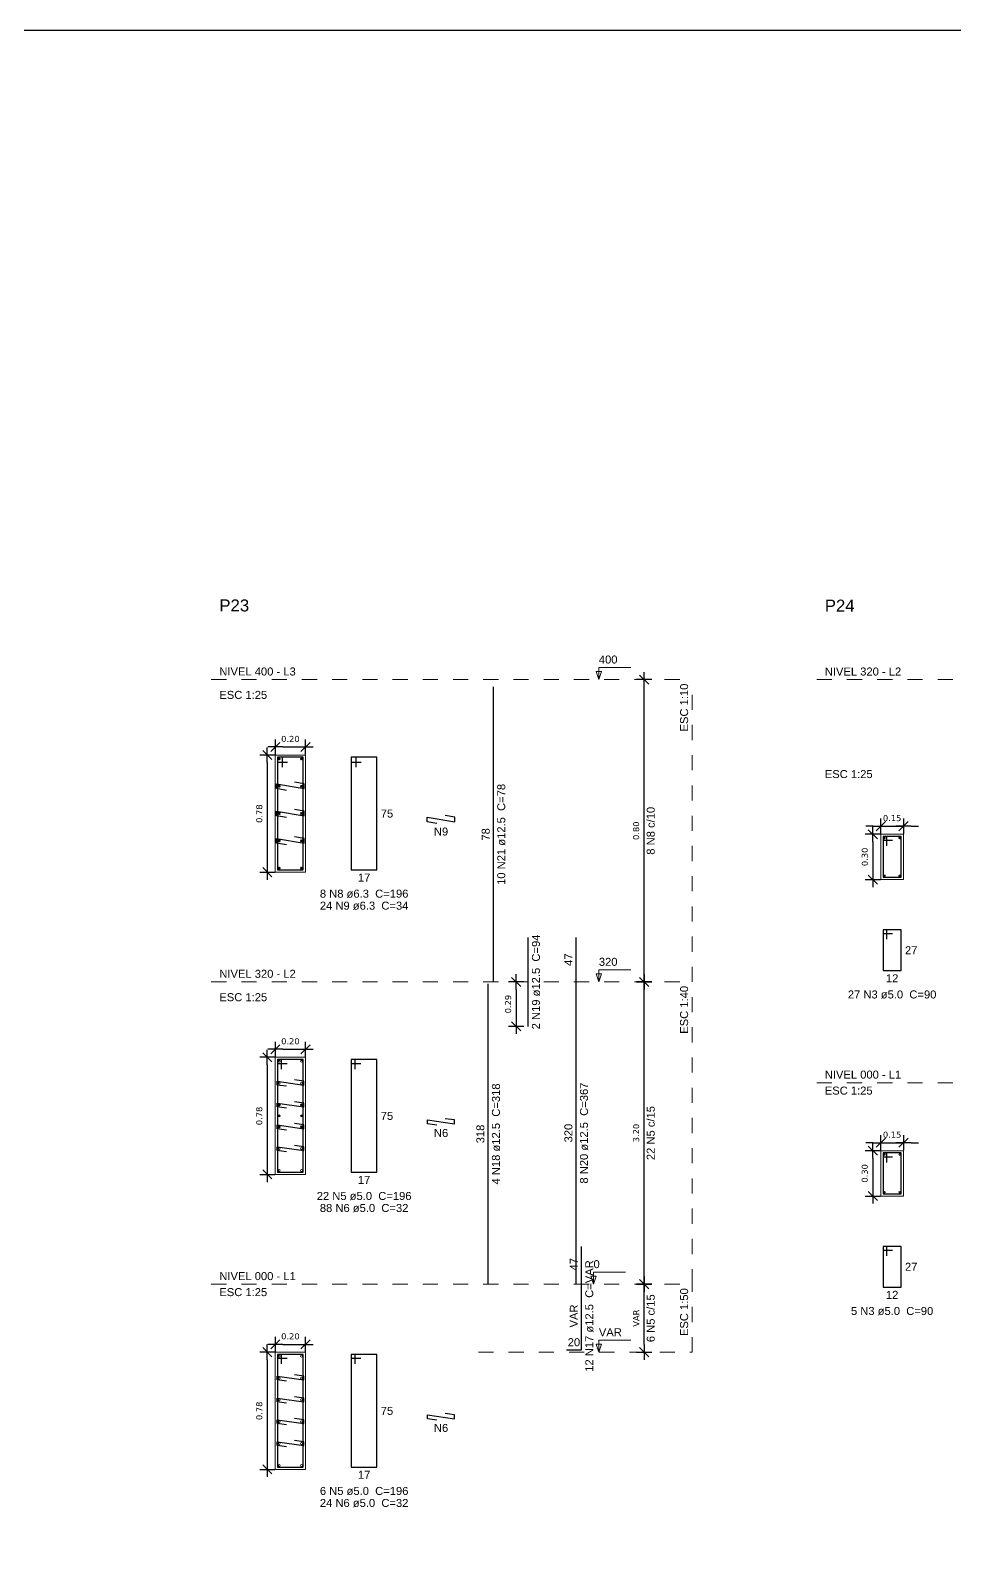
# Model space of a CAD drawing. Extents: x 25 to 1028, y -81 to 176.
# Drawn here: x 792.56 to 798.68, y 109.45 to 119.46 of the extents above; entities that cross this region are included whole.
import ezdxf

# ---------------------------------------------------------------- set-up
doc = ezdxf.new("R2010")
doc.units = 0
doc.header["$LTSCALE"] = 0.3
doc.header["$PDSIZE"] = 0.1
doc.linetypes.add('DOT2', pattern=[3.175, 0, -3.175])
doc.layers.get('0').update_dxf_attribs({"linetype": 'CONTINUOUS'})
doc.layers.get('Defpoints').update_dxf_attribs({"linetype": 'CONTINUOUS'})
doc.layers.add('ARQ-CTA-1_025', color=1, linetype='CONTINUOUS')
for name, color, linetype, lineweight in [('DT-Barras na forma', 2, 'CONTINUOUS', 30), ('DT-Barras no corte', 5, 'CONTINUOUS', 5), ('DT-Barras rebatidas', 2, 'CONTINUOUS', 30), ('DT-Forma', 5, 'CONTINUOUS', 5), ('DT-Pontilhado', 9, 'DOT2', 5), ('DT-Textos', 7, 'CONTINUOUS', 5), ('DT-Título', 3, 'CONTINUOUS', 20)]:
    doc.layers.add(name, color=color, linetype=linetype, lineweight=lineweight)
doc.layers.add('VPort', color=45, linetype='CONTINUOUS', plot=False)
doc.styles.add('Arial', font='arial.ttf')
doc.styles.add('FNDE Texto Cota 0025', font='verdana.ttf', dxfattribs={"height": 0.04})
doc.dimstyles.new('FNDE 1-0025', dxfattribs={"dimscale": 5, "dimtxt": 0.04, "dimasz": 0.01, "dimexe": 0.15, "dimexo": 0.15, "dimgap": 0.005, "dimtad": 1, "dimzin": 1, "dimdsep": 46, "dimtxsty": 'FNDE Texto Cota 0025', "dimblk": 'tic', "dimcen": 0.015, "dimdle": 0.15, "dimse1": 1, "dimse2": 1, "dimclrd": 251, "dimclre": 251, "dimclrt": 256, "dimaunit": 1, "dimadec": 3, "dimazin": 0, "dimtfac": 1, "dimtix": 1, "dimtmove": 2, "dimatfit": 3, "dimfxl": 0.15, "dimtvp": 1, "dimtolj": 1, "dimtzin": 0, "dimarcsym": 0})

# ---------------------------------------------------------------- blocks, each defined once
blk = doc.blocks.new('tic')
at = {"color": 251}
for p, q in [((-1, 0), (1, 0)), ((0, -1), (0, 1))]:
    blk.add_line(p, q, dxfattribs=at)
blk.add_line((-0.6, -0.6), (0.6, 0.6))
blk = doc.blocks.new('*D783')
at = {"layer": 'ARQ-CTA-1_025', "color": 251, "lineweight": -2}
blk.add_line((794.129, 110.66), (794.129, 109.985), dxfattribs=at)
at = {"layer": 'Defpoints', "color": 0}
for p in [(794.182, 110.71), (794.129, 109.935), (794.182, 109.935)]:
    blk.add_point(p, dxfattribs=at)
at = {"layer": 'ARQ-CTA-1_025', "color": 251, "lineweight": -2, "xscale": 0.05, "yscale": 0.05, "zscale": 0.05}
for p, rotation in [((794.129, 110.71), 90), ((794.129, 109.935), 270)]:
    blk.add_blockref('tic', p, dxfattribs=dict(at, rotation=rotation))
at = {"layer": 'ARQ-CTA-1_025', "insert": (794.076, 110.322), "char_height": 0.04, "attachment_point": 5, "rotation": 90, "style": 'FNDE Texto Cota 0025'}
blk.add_mtext('\\A1;0.78', dxfattribs=at)
blk = doc.blocks.new('*D784')
at = {"layer": 'ARQ-CTA-1_025', "color": 251, "lineweight": -2}
blk.add_line((794.232, 110.762), (794.332, 110.762), dxfattribs=at)
at = {"layer": 'Defpoints', "color": 0}
for p in [(794.182, 110.71), (794.382, 110.762), (794.382, 110.71)]:
    blk.add_point(p, dxfattribs=at)
at = {"layer": 'ARQ-CTA-1_025', "color": 251, "lineweight": -2, "xscale": 0.05, "yscale": 0.05, "zscale": 0.05, "rotation": 180}
blk.add_blockref('tic', (794.182, 110.762), dxfattribs=at)
at = {"layer": 'ARQ-CTA-1_025', "color": 251, "lineweight": -2, "xscale": 0.05, "yscale": 0.05, "zscale": 0.05}
blk.add_blockref('tic', (794.382, 110.762), dxfattribs=at)
at = {"layer": 'ARQ-CTA-1_025', "insert": (794.282, 110.815), "char_height": 0.04, "attachment_point": 5, "style": 'FNDE Texto Cota 0025'}
blk.add_mtext('\\A1;0.20', dxfattribs=at)
blk = doc.blocks.new('*D785')
at = {"layer": 'ARQ-CTA-1_025', "color": 251, "lineweight": -2}
blk.add_line((796.623, 110.76), (796.623, 111.11), dxfattribs=at)
at = {"layer": 'Defpoints', "color": 0}
for p in [(796.623, 111.16), (796.676, 111.16), (796.676, 110.71)]:
    blk.add_point(p, dxfattribs=at)
at = {"layer": 'ARQ-CTA-1_025', "color": 251, "lineweight": -2, "xscale": 0.05, "yscale": 0.05, "zscale": 0.05}
for p, rotation in [((796.623, 111.16), 90), ((796.623, 110.71), 270)]:
    blk.add_blockref('tic', p, dxfattribs=dict(at, rotation=rotation))
at = {"layer": 'ARQ-CTA-1_025', "insert": (796.57, 110.935), "char_height": 0.04, "attachment_point": 5, "rotation": 90, "style": 'FNDE Texto Cota 0025'}
blk.add_mtext('\\A1;VAR', dxfattribs=at)
blk = doc.blocks.new('*D786')
at = {"layer": 'ARQ-CTA-1_025', "color": 251, "lineweight": -2}
blk.add_line((794.129, 112.611), (794.129, 111.936), dxfattribs=at)
at = {"layer": 'Defpoints', "color": 0}
for p in [(794.182, 112.661), (794.129, 111.886), (794.182, 111.886)]:
    blk.add_point(p, dxfattribs=at)
at = {"layer": 'ARQ-CTA-1_025', "color": 251, "lineweight": -2, "xscale": 0.05, "yscale": 0.05, "zscale": 0.05}
for p, rotation in [((794.129, 112.661), 90), ((794.129, 111.886), 270)]:
    blk.add_blockref('tic', p, dxfattribs=dict(at, rotation=rotation))
at = {"layer": 'ARQ-CTA-1_025', "insert": (794.076, 112.273), "char_height": 0.04, "attachment_point": 5, "rotation": 90, "style": 'FNDE Texto Cota 0025'}
blk.add_mtext('\\A1;0.78', dxfattribs=at)
blk = doc.blocks.new('*D787')
at = {"layer": 'ARQ-CTA-1_025', "color": 251, "lineweight": -2}
blk.add_line((794.232, 112.714), (794.332, 112.714), dxfattribs=at)
at = {"layer": 'Defpoints', "color": 0}
for p in [(794.382, 112.714), (794.182, 112.661), (794.382, 112.661)]:
    blk.add_point(p, dxfattribs=at)
at = {"layer": 'ARQ-CTA-1_025', "color": 251, "lineweight": -2, "xscale": 0.05, "yscale": 0.05, "zscale": 0.05, "rotation": 180}
blk.add_blockref('tic', (794.182, 112.714), dxfattribs=at)
at = {"layer": 'ARQ-CTA-1_025', "color": 251, "lineweight": -2, "xscale": 0.05, "yscale": 0.05, "zscale": 0.05}
blk.add_blockref('tic', (794.382, 112.714), dxfattribs=at)
at = {"layer": 'ARQ-CTA-1_025', "insert": (794.282, 112.767), "char_height": 0.04, "attachment_point": 5, "style": 'FNDE Texto Cota 0025'}
blk.add_mtext('\\A1;0.20', dxfattribs=at)
blk = doc.blocks.new('*D788')
at = {"layer": 'ARQ-CTA-1_025', "color": 251, "lineweight": -2}
blk.add_line((795.776, 113.11), (795.776, 112.916), dxfattribs=at)
at = {"layer": 'Defpoints', "color": 0}
for p in [(795.855, 113.16), (795.776, 112.866), (795.855, 112.866)]:
    blk.add_point(p, dxfattribs=at)
at = {"layer": 'ARQ-CTA-1_025', "color": 251, "lineweight": -2, "xscale": 0.05, "yscale": 0.05, "zscale": 0.05}
for p, rotation in [((795.776, 113.16), 90), ((795.776, 112.866), 270)]:
    blk.add_blockref('tic', p, dxfattribs=dict(at, rotation=rotation))
at = {"layer": 'ARQ-CTA-1_025', "insert": (795.723, 113.013), "char_height": 0.04, "attachment_point": 5, "rotation": 90, "style": 'FNDE Texto Cota 0025'}
blk.add_mtext('\\A1;0.29', dxfattribs=at)
blk = doc.blocks.new('*D789')
at = {"layer": 'ARQ-CTA-1_025', "color": 251, "lineweight": -2}
blk.add_line((796.623, 111.21), (796.623, 113.11), dxfattribs=at)
at = {"layer": 'Defpoints', "color": 0}
for p in [(796.623, 113.16), (796.676, 113.16), (796.676, 111.16)]:
    blk.add_point(p, dxfattribs=at)
at = {"layer": 'ARQ-CTA-1_025', "color": 251, "lineweight": -2, "xscale": 0.05, "yscale": 0.05, "zscale": 0.05}
for p, rotation in [((796.623, 113.16), 90), ((796.623, 111.16), 270)]:
    blk.add_blockref('tic', p, dxfattribs=dict(at, rotation=rotation))
at = {"layer": 'ARQ-CTA-1_025', "insert": (796.57, 112.16), "char_height": 0.04, "attachment_point": 5, "rotation": 90, "style": 'FNDE Texto Cota 0025'}
blk.add_mtext('\\A1;3.20', dxfattribs=at)
blk = doc.blocks.new('*D790')
at = {"layer": 'ARQ-CTA-1_025', "color": 251, "lineweight": -2}
blk.add_line((794.129, 114.611), (794.129, 113.936), dxfattribs=at)
at = {"layer": 'Defpoints', "color": 0}
for p in [(794.182, 114.661), (794.129, 113.886), (794.182, 113.886)]:
    blk.add_point(p, dxfattribs=at)
at = {"layer": 'ARQ-CTA-1_025', "color": 251, "lineweight": -2, "xscale": 0.05, "yscale": 0.05, "zscale": 0.05}
for p, rotation in [((794.129, 114.661), 90), ((794.129, 113.886), 270)]:
    blk.add_blockref('tic', p, dxfattribs=dict(at, rotation=rotation))
at = {"layer": 'ARQ-CTA-1_025', "insert": (794.076, 114.273), "char_height": 0.04, "attachment_point": 5, "rotation": 90, "style": 'FNDE Texto Cota 0025'}
blk.add_mtext('\\A1;0.78', dxfattribs=at)
blk = doc.blocks.new('*D791')
at = {"layer": 'ARQ-CTA-1_025', "color": 251, "lineweight": -2}
blk.add_line((794.232, 114.714), (794.332, 114.714), dxfattribs=at)
at = {"layer": 'Defpoints', "color": 0}
for p in [(794.382, 114.714), (794.182, 114.661), (794.382, 114.661)]:
    blk.add_point(p, dxfattribs=at)
at = {"layer": 'ARQ-CTA-1_025', "color": 251, "lineweight": -2, "xscale": 0.05, "yscale": 0.05, "zscale": 0.05, "rotation": 180}
blk.add_blockref('tic', (794.182, 114.714), dxfattribs=at)
at = {"layer": 'ARQ-CTA-1_025', "color": 251, "lineweight": -2, "xscale": 0.05, "yscale": 0.05, "zscale": 0.05}
blk.add_blockref('tic', (794.382, 114.714), dxfattribs=at)
at = {"layer": 'ARQ-CTA-1_025', "insert": (794.282, 114.767), "char_height": 0.04, "attachment_point": 5, "style": 'FNDE Texto Cota 0025'}
blk.add_mtext('\\A1;0.20', dxfattribs=at)
blk = doc.blocks.new('*D792')
at = {"layer": 'ARQ-CTA-1_025', "color": 251, "lineweight": -2}
blk.add_line((796.623, 113.21), (796.623, 115.11), dxfattribs=at)
at = {"layer": 'Defpoints', "color": 0}
for p in [(796.623, 115.16), (796.676, 115.16), (796.676, 113.16)]:
    blk.add_point(p, dxfattribs=at)
at = {"layer": 'ARQ-CTA-1_025', "color": 251, "lineweight": -2, "xscale": 0.05, "yscale": 0.05, "zscale": 0.05}
for p, rotation in [((796.623, 115.16), 90), ((796.623, 113.16), 270)]:
    blk.add_blockref('tic', p, dxfattribs=dict(at, rotation=rotation))
at = {"layer": 'ARQ-CTA-1_025', "insert": (796.57, 114.16), "char_height": 0.04, "attachment_point": 5, "rotation": 90, "style": 'FNDE Texto Cota 0025'}
blk.add_mtext('\\A1;0.80', dxfattribs=at)
blk = doc.blocks.new('*D793')
at = {"layer": 'ARQ-CTA-1_025', "color": 251, "lineweight": -2}
blk.add_line((798.136, 111.993), (798.136, 111.793), dxfattribs=at)
at = {"layer": 'Defpoints', "color": 0}
for p in [(798.189, 112.043), (798.136, 111.743), (798.189, 111.743)]:
    blk.add_point(p, dxfattribs=at)
at = {"layer": 'ARQ-CTA-1_025', "color": 251, "lineweight": -2, "xscale": 0.05, "yscale": 0.05, "zscale": 0.05}
for p, rotation in [((798.136, 112.043), 90), ((798.136, 111.743), 270)]:
    blk.add_blockref('tic', p, dxfattribs=dict(at, rotation=rotation))
at = {"layer": 'ARQ-CTA-1_025', "insert": (798.083, 111.893), "char_height": 0.04, "attachment_point": 5, "rotation": 90, "style": 'FNDE Texto Cota 0025'}
blk.add_mtext('\\A1;0.30', dxfattribs=at)
blk = doc.blocks.new('*D794')
at = {"layer": 'ARQ-CTA-1_025', "color": 251, "lineweight": -2}
for p, q in [((798.139, 112.096), (798.089, 112.096)), ((798.189, 112.096), (798.339, 112.096)), ((798.389, 112.096), (798.439, 112.096))]:
    blk.add_line(p, q, dxfattribs=at)
at = {"layer": 'Defpoints', "color": 0}
for p in [(798.339, 112.096), (798.189, 112.043), (798.339, 112.043)]:
    blk.add_point(p, dxfattribs=at)
at = {"layer": 'ARQ-CTA-1_025', "color": 251, "lineweight": -2, "xscale": 0.05, "yscale": 0.05, "zscale": 0.05}
blk.add_blockref('tic', (798.189, 112.096), dxfattribs=at)
at = {"layer": 'ARQ-CTA-1_025', "color": 251, "lineweight": -2, "xscale": 0.05, "yscale": 0.05, "zscale": 0.05, "rotation": 180}
blk.add_blockref('tic', (798.339, 112.096), dxfattribs=at)
at = {"layer": 'ARQ-CTA-1_025', "insert": (798.264, 112.149), "char_height": 0.04, "attachment_point": 5, "style": 'FNDE Texto Cota 0025'}
blk.add_mtext('\\A1;0.15', dxfattribs=at)
blk = doc.blocks.new('*D796')
at = {"layer": 'ARQ-CTA-1_025', "color": 251, "lineweight": -2}
blk.add_line((798.136, 114.087), (798.136, 113.887), dxfattribs=at)
at = {"layer": 'Defpoints', "color": 0}
for p in [(798.189, 114.137), (798.136, 113.837), (798.189, 113.837)]:
    blk.add_point(p, dxfattribs=at)
at = {"layer": 'ARQ-CTA-1_025', "color": 251, "lineweight": -2, "xscale": 0.05, "yscale": 0.05, "zscale": 0.05}
for p, rotation in [((798.136, 114.137), 90), ((798.136, 113.837), 270)]:
    blk.add_blockref('tic', p, dxfattribs=dict(at, rotation=rotation))
at = {"layer": 'ARQ-CTA-1_025', "insert": (798.083, 113.987), "char_height": 0.04, "attachment_point": 5, "rotation": 90, "style": 'FNDE Texto Cota 0025'}
blk.add_mtext('\\A1;0.30', dxfattribs=at)
blk = doc.blocks.new('*D797')
at = {"layer": 'ARQ-CTA-1_025', "color": 251, "lineweight": -2}
for p, q in [((798.139, 114.19), (798.089, 114.19)), ((798.189, 114.19), (798.339, 114.19)), ((798.389, 114.19), (798.439, 114.19))]:
    blk.add_line(p, q, dxfattribs=at)
at = {"layer": 'Defpoints', "color": 0}
for p in [(798.339, 114.19), (798.189, 114.137), (798.339, 114.137)]:
    blk.add_point(p, dxfattribs=at)
at = {"layer": 'ARQ-CTA-1_025', "color": 251, "lineweight": -2, "xscale": 0.05, "yscale": 0.05, "zscale": 0.05}
blk.add_blockref('tic', (798.189, 114.19), dxfattribs=at)
at = {"layer": 'ARQ-CTA-1_025', "color": 251, "lineweight": -2, "xscale": 0.05, "yscale": 0.05, "zscale": 0.05, "rotation": 180}
blk.add_blockref('tic', (798.339, 114.19), dxfattribs=at)
at = {"layer": 'ARQ-CTA-1_025', "insert": (798.264, 114.243), "char_height": 0.04, "attachment_point": 5, "style": 'FNDE Texto Cota 0025'}
blk.add_mtext('\\A1;0.15', dxfattribs=at)

msp = doc.modelspace()

# ---------------------------------------------------------------- linework, layer by layer
at = {"layer": 'DT-Barras na forma'}
for p, q in [((794.2287882, 114.64592423), (794.1972882, 114.64592422)), ((794.1972882, 114.64592422), (794.19728821, 113.90092422)), ((794.36728846, 114.64592422), (794.19728846, 114.64592416)), ((794.19728846, 114.64592416), (794.19728846, 114.61442416)), ((794.19728846, 114.61442416), (794.26303846, 114.61442416)), ((794.22878818, 114.58017423), (794.2287882, 114.64592423)), ((794.36728821, 113.90092422), (794.36728846, 114.64592422)), ((794.37363819, 114.46979912), (794.3088442, 114.48097053)), ((794.19093818, 114.43829914), (794.19093819, 114.46979914)), ((794.25573218, 114.42712773), (794.19093818, 114.43829914)), ((794.19093819, 114.46979914), (794.37363818, 114.43829912)), ((794.37363818, 114.43829912), (794.37363819, 114.46979912)), ((794.19093818, 114.25767414), (794.19093819, 114.28917414)), ((794.19093819, 114.28917414), (794.37363818, 114.25767412)), ((794.37363819, 114.28917412), (794.3088442, 114.30034553)), ((794.37363818, 114.25767412), (794.37363819, 114.28917412)), ((794.25573218, 114.24650273), (794.19093818, 114.25767414)), ((794.19093818, 114.07704914), (794.19093819, 114.10854914)), ((794.25573218, 114.06587773), (794.19093818, 114.07704914)), ((794.19093819, 114.10854914), (794.37363818, 114.07704912)), ((794.37363819, 114.10854912), (794.3088442, 114.11972053)), ((794.37363818, 114.07704912), (794.37363819, 114.10854912)), ((798.22884228, 114.12195748), (798.20384228, 114.12195747)), ((798.20384228, 114.12195747), (798.20384228, 113.85195747)), ((798.32384237, 114.12195747), (798.20384237, 114.12195743)), ((798.20384237, 114.12195743), (798.20384237, 114.09695743)), ((798.20384237, 114.09695743), (798.26634237, 114.09695743)), ((798.22884226, 114.05945748), (798.22884228, 114.12195748)), ((798.32384228, 113.85195747), (798.32384237, 114.12195747)), ((794.19728821, 113.90092422), (794.36728821, 113.90092422)), ((798.20384228, 113.85195747), (798.32384228, 113.85195747)), ((794.2222882, 112.64592423), (794.1972882, 112.64592422)), ((794.1972882, 112.64592422), (794.19728821, 111.90092422)), ((794.36728845, 112.64592422), (794.19728845, 112.64592417)), ((794.19728845, 112.64592417), (794.19728846, 112.62092417)), ((794.19728846, 112.62092417), (794.25978846, 112.62092417)), ((794.22228818, 112.58342423), (794.2222882, 112.64592423)), ((794.36728821, 111.90092422), (794.36728845, 112.64592422)), ((794.19353827, 112.47767427), (794.19353828, 112.50267427)), ((794.25542743, 112.46895748), (794.19353827, 112.47767427)), ((794.19353828, 112.50267427), (794.37103829, 112.47767433)), ((794.3710383, 112.50267433), (794.30914914, 112.51139111)), ((794.37103829, 112.47767433), (794.3710383, 112.50267433)), ((794.19353827, 112.33317427), (794.19353828, 112.35817427)), ((794.25542743, 112.32445748), (794.19353827, 112.33317427)), ((794.19353828, 112.35817427), (794.37103829, 112.33317433)), ((794.3710383, 112.35817433), (794.30914914, 112.36689111)), ((794.37103829, 112.33317433), (794.3710383, 112.35817433)), ((794.19353827, 112.18867427), (794.19353828, 112.21367427)), ((794.25542743, 112.17995748), (794.19353827, 112.18867427)), ((794.19353828, 112.21367427), (794.37103829, 112.18867433)), ((794.3710383, 112.21367433), (794.30914914, 112.22239111)), ((794.37103829, 112.18867433), (794.3710383, 112.21367433)), ((794.3710383, 112.06917433), (794.30914914, 112.07789111)), ((794.19353827, 112.04417427), (794.19353828, 112.06917427)), ((794.25542743, 112.03545748), (794.19353827, 112.04417427)), ((794.19353828, 112.06917427), (794.37103829, 112.04417433)), ((794.37103829, 112.04417433), (794.3710383, 112.06917433)), ((798.22884228, 112.02788248), (798.20384228, 112.02788247)), ((798.20384228, 112.02788247), (798.20384228, 111.75788247)), ((798.32384237, 112.02788247), (798.20384237, 112.02788243)), ((798.20384237, 112.02788243), (798.20384237, 112.00288243)), ((798.20384237, 112.00288243), (798.26634237, 112.00288243)), ((798.22884226, 111.96538248), (798.22884228, 112.02788248)), ((798.32384228, 111.75788247), (798.32384237, 112.02788247)), ((794.19728821, 111.90092422), (794.36728821, 111.90092422)), ((798.20384228, 111.75788247), (798.32384228, 111.75788247)), ((794.2222882, 110.69454923), (794.1972882, 110.69454922)), ((794.1972882, 110.69454922), (794.19728821, 109.94954922)), ((794.36728845, 110.69454922), (794.19728845, 110.69454917)), ((794.19728845, 110.69454917), (794.19728846, 110.66954917)), ((794.22228818, 110.63204923), (794.2222882, 110.69454923)), ((794.36728821, 109.94954922), (794.36728845, 110.69454922)), ((794.19728846, 110.66954917), (794.25978846, 110.66954917)), ((794.19353827, 110.52629927), (794.19353828, 110.55129927)), ((794.25542743, 110.51758248), (794.19353827, 110.52629927)), ((794.19353828, 110.55129927), (794.37103829, 110.52629933)), ((794.3710383, 110.55129933), (794.30914914, 110.56001611)), ((794.37103829, 110.52629933), (794.3710383, 110.55129933)), ((794.19353827, 110.38179927), (794.19353828, 110.40679927)), ((794.25542743, 110.37308248), (794.19353827, 110.38179927)), ((794.19353828, 110.40679927), (794.37103829, 110.38179933)), ((794.3710383, 110.40679933), (794.30914914, 110.41551611)), ((794.37103829, 110.38179933), (794.3710383, 110.40679933)), ((794.19353827, 110.23729927), (794.19353828, 110.26229927)), ((794.25542743, 110.22858248), (794.19353827, 110.23729927)), ((794.19353828, 110.26229927), (794.37103829, 110.23729933)), ((794.3710383, 110.26229933), (794.30914914, 110.27101611)), ((794.37103829, 110.23729933), (794.3710383, 110.26229933)), ((794.19353827, 110.09279927), (794.19353828, 110.11779927)), ((794.25542743, 110.08408248), (794.19353827, 110.09279927)), ((794.19353828, 110.11779927), (794.37103829, 110.09279933)), ((794.3710383, 110.11779933), (794.30914914, 110.12651611)), ((794.37103829, 110.09279933), (794.3710383, 110.11779933)), ((794.19728821, 109.94954922), (794.36728821, 109.94954922))]:
    msp.add_line(p, q, dxfattribs=at)
at = {"layer": 'DT-Barras no corte'}
for p, q in [((794.20228818, 114.62842423), (794.21478818, 114.64092423)), ((794.20228818, 114.64092423), (794.21478818, 114.62842423)), ((794.34978818, 114.62842423), (794.36228818, 114.64092423)), ((794.34978818, 114.64092423), (794.36228818, 114.62842423)), ((794.20228818, 114.44779923), (794.21478818, 114.46029923)), ((794.20228818, 114.46029923), (794.21478818, 114.44779923)), ((794.34978818, 114.44779923), (794.36228818, 114.46029923)), ((794.34978818, 114.46029923), (794.36228818, 114.44779923)), ((794.20228818, 114.26717423), (794.21478818, 114.27967423)), ((794.20228818, 114.27967423), (794.21478818, 114.26717423)), ((794.34978818, 114.26717423), (794.36228818, 114.27967423)), ((794.34978818, 114.27967423), (794.36228818, 114.26717423)), ((794.20228818, 114.08654923), (794.21478818, 114.09904923)), ((794.20228818, 114.09904923), (794.21478818, 114.08654923)), ((794.34978818, 114.08654923), (794.36228818, 114.09904923)), ((794.34978818, 114.09904923), (794.36228818, 114.08654923)), ((798.20884226, 114.10695748), (798.21884226, 114.11695748)), ((798.20884226, 114.11695748), (798.21884226, 114.10695748)), ((798.30884226, 114.10695748), (798.31884226, 114.11695748)), ((798.30884226, 114.11695748), (798.31884226, 114.10695748)), ((794.20228818, 113.90592423), (794.21478818, 113.91842423)), ((794.20228818, 113.91842423), (794.21478818, 113.90592423)), ((794.34978818, 113.90592423), (794.36228818, 113.91842423)), ((794.34978818, 113.91842423), (794.36228818, 113.90592423)), ((798.20884226, 113.85695748), (798.21884226, 113.86695748)), ((798.20884226, 113.86695748), (798.21884226, 113.85695748)), ((798.30884226, 113.85695748), (798.31884226, 113.86695748)), ((798.30884226, 113.86695748), (798.31884226, 113.85695748)), ((794.20228818, 112.33942423), (794.21478818, 112.35192423)), ((794.20228818, 112.35192423), (794.21478818, 112.33942423)), ((794.34978818, 112.33942423), (794.36228818, 112.35192423)), ((794.34978818, 112.35192423), (794.36228818, 112.33942423)), ((794.20103818, 112.27342423), (794.21603818, 112.27342423)), ((794.20228818, 112.19492423), (794.21478818, 112.20742423)), ((794.20228818, 112.20742423), (794.21478818, 112.19492423)), ((794.34853818, 112.27342423), (794.36353818, 112.27342423)), ((794.34978818, 112.19492423), (794.36228818, 112.20742423)), ((794.34978818, 112.20742423), (794.36228818, 112.19492423))]:
    msp.add_line(p, q, dxfattribs=at)
for centre, radius in [((794.20853818, 114.63467423), 0.00625), ((794.35603818, 114.63467423), 0.00625), ((794.20853818, 114.45404923), 0.00625), ((794.35603818, 114.45404923), 0.00625), ((794.20853818, 114.27342423), 0.00625), ((794.35603818, 114.27342423), 0.00625), ((794.20853818, 114.09279923), 0.00625), ((794.35603818, 114.09279923), 0.00625), ((798.21384226, 114.11195748), 0.005), ((798.31384226, 114.11195748), 0.005), ((794.20853818, 113.91217423), 0.00625), ((794.35603818, 113.91217423), 0.00625), ((798.21384226, 113.86195748), 0.005), ((798.31384226, 113.86195748), 0.005), ((794.20853818, 112.63467423), 0.00625), ((794.35603818, 112.63467423), 0.00625), ((794.20853818, 112.49017423), 0.00625), ((794.35603818, 112.49017423), 0.00625), ((794.20853818, 112.34567423), 0.00625), ((794.20853818, 112.27342423), 0.00625), ((794.35603818, 112.34567423), 0.00625), ((794.35603818, 112.27342423), 0.00625), ((794.20853818, 112.20117423), 0.00625), ((794.35603818, 112.20117423), 0.00625), ((794.20853818, 112.05667423), 0.00625), ((794.35603818, 112.05667423), 0.00625), ((798.21384226, 112.01788248), 0.005), ((798.31384226, 112.01788248), 0.005), ((794.20853818, 111.91217423), 0.00625), ((794.35603818, 111.91217423), 0.00625), ((798.21384226, 111.76788248), 0.005), ((798.31384226, 111.76788248), 0.005), ((794.20853818, 110.68329923), 0.00625), ((794.35603818, 110.68329923), 0.00625), ((794.20853818, 110.53879923), 0.00625), ((794.35603818, 110.53879923), 0.00625), ((794.20853818, 110.39429923), 0.00625), ((794.35603818, 110.39429923), 0.00625), ((794.20853818, 110.24979923), 0.00625), ((794.35603818, 110.24979923), 0.00625), ((794.20853818, 110.10529923), 0.00625), ((794.35603818, 110.10529923), 0.00625), ((794.20853818, 109.96079923), 0.00625), ((794.35603818, 109.96079923), 0.00625)]:
    msp.add_circle(centre, radius, dxfattribs=at)
at = {"layer": 'DT-Barras rebatidas'}
for p, q in [((795.62594418, 113.15962423), (795.62594481, 115.11212423)), ((794.7164882, 114.64592423), (794.6849882, 114.64592422)), ((794.6849882, 114.64592422), (794.68498821, 113.90092422)), ((794.85498846, 114.64592422), (794.68498846, 114.64592416)), ((794.68498846, 114.64592416), (794.68498846, 114.61442416)), ((794.68498846, 114.61442416), (794.75073846, 114.61442416)), ((794.71648818, 114.58017423), (794.7164882, 114.64592423)), ((794.85498821, 113.90092422), (794.85498846, 114.64592422)), ((795.18731918, 114.21796164), (795.18731919, 114.24946164)), ((795.25211318, 114.20679023), (795.18731918, 114.21796164)), ((795.18731919, 114.24946164), (795.37001918, 114.21796162)), ((795.37001919, 114.24946162), (795.3052252, 114.26063303)), ((795.37001918, 114.21796162), (795.37001919, 114.24946162)), ((794.68498821, 113.90092422), (794.85498821, 113.90092422)), ((798.22884228, 113.50425748), (798.20384228, 113.50425747)), ((798.20384228, 113.50425747), (798.20384228, 113.23425747)), ((798.32384237, 113.50425747), (798.20384237, 113.50425743)), ((798.20384237, 113.50425743), (798.20384237, 113.47925743)), ((798.20384237, 113.47925743), (798.26634237, 113.47925743)), ((798.22884226, 113.44175748), (798.22884228, 113.50425748)), ((798.32384228, 113.23425747), (798.32384237, 113.50425747)), ((795.85539418, 112.86533898), (795.85539437, 113.45390938)), ((796.17309483, 113.15962423), (796.17309493, 113.45390943)), ((798.20384228, 113.23425747), (798.32384228, 113.23425747)), ((795.59064418, 111.15962423), (795.59064483, 113.14774923)), ((796.17309418, 111.15962423), (796.17309483, 113.15962423)), ((794.7099882, 112.64592423), (794.6849882, 112.64592422)), ((794.6849882, 112.64592422), (794.68498821, 111.90092422)), ((794.85498845, 112.64592422), (794.68498845, 112.64592417)), ((794.68498845, 112.64592417), (794.68498846, 112.62092417)), ((794.68498846, 112.62092417), (794.74748846, 112.62092417)), ((794.70998818, 112.58342423), (794.7099882, 112.64592423)), ((794.85498821, 111.90092422), (794.85498845, 112.64592422)), ((795.19022402, 112.22121177), (795.19022403, 112.24621177)), ((795.25211318, 112.21249498), (795.19022402, 112.22121177)), ((795.19022403, 112.24621177), (795.36772404, 112.22121183)), ((795.36772405, 112.24621183), (795.30583489, 112.25492861)), ((795.36772404, 112.22121183), (795.36772405, 112.24621183)), ((794.68498821, 111.90092422), (794.85498821, 111.90092422)), ((796.20839432, 111.17462423), (796.2083944, 111.41005239)), ((798.22884228, 111.41018248), (798.20384228, 111.41018247)), ((798.20384228, 111.41018247), (798.20384228, 111.14018247)), ((798.32384237, 111.41018247), (798.20384237, 111.41018243)), ((798.20384237, 111.41018243), (798.20384237, 111.38518243)), ((798.20384237, 111.38518243), (798.26634237, 111.38518243)), ((798.22884226, 111.34768248), (798.22884228, 111.41018248)), ((798.32384228, 111.14018247), (798.32384237, 111.41018247)), ((796.20839418, 110.72462423), (796.20839432, 111.17462423)), ((798.20384228, 111.14018247), (798.32384228, 111.14018247)), ((794.7099882, 110.69454923), (794.6849882, 110.69454922)), ((794.6849882, 110.69454922), (794.68498821, 109.94954922)), ((794.85498845, 110.69454922), (794.68498845, 110.69454917)), ((794.68498845, 110.69454917), (794.68498846, 110.66954917)), ((794.70998818, 110.63204923), (794.7099882, 110.69454923)), ((794.85498821, 109.94954922), (794.85498845, 110.69454922)), ((796.10839418, 110.72462423), (796.20839418, 110.72462423)), ((794.68498846, 110.66954917), (794.74748846, 110.66954917)), ((795.19022402, 110.26983677), (795.19022403, 110.29483677)), ((795.19022403, 110.29483677), (795.36772404, 110.26983683)), ((795.36772405, 110.29483683), (795.30583489, 110.30355361)), ((795.36772404, 110.26983683), (795.36772405, 110.29483683)), ((795.25211318, 110.26111998), (795.19022402, 110.26983677)), ((794.68498821, 109.94954922), (794.85498821, 109.94954922))]:
    msp.add_line(p, q, dxfattribs=at)
at = {"layer": 'DT-Forma'}
for points in [[(794.18228818, 113.88592423), (794.18228818, 114.66092423), (794.38228818, 114.66092423), (794.38228818, 113.88592423), (794.18228818, 113.88592423)], [(798.18884226, 113.83695748), (798.18884226, 114.13695748), (798.33884226, 114.13695748), (798.33884226, 113.83695748), (798.18884226, 113.83695748)], [(794.18228818, 111.88592423), (794.18228818, 112.66092423), (794.38228818, 112.66092423), (794.38228818, 111.88592423), (794.18228818, 111.88592423)], [(798.18884226, 111.74288248), (798.18884226, 112.04288248), (798.33884226, 112.04288248), (798.33884226, 111.74288248), (798.18884226, 111.74288248)], [(794.18228818, 109.93454923), (794.18228818, 110.70954923), (794.38228818, 110.70954923), (794.38228818, 109.93454923), (794.18228818, 109.93454923)]]:
    msp.add_lwpolyline(points, close=True, dxfattribs=at)
at = {"layer": 'DT-Pontilhado', "ltscale": 0.05}
for p, q in [((793.75868818, 115.15962423), (796.94086918, 115.15962423)), ((796.94086918, 113.15962423), (796.94086918, 115.15962423)), ((797.76524226, 115.15962423), (800.23181726, 115.15962423)), ((793.75868818, 113.15962423), (796.94086918, 113.15962423)), ((796.94086918, 111.15962423), (796.94086918, 113.15962423)), ((797.76524226, 112.49295748), (800.23181726, 112.49295748)), ((793.75868818, 111.15962423), (796.94086918, 111.15962423)), ((796.94086918, 110.70962423), (796.94086918, 111.15962423)), ((795.52594418, 110.70962423), (796.94086918, 110.70962423))]:
    msp.add_line(p, q, dxfattribs=at)
at = {"layer": 'DT-Textos'}
for points in [[(796.34076918, 115.21257423), (796.32311918, 115.15962423), (796.30546918, 115.21257423), (796.34076918, 115.21257423)], [(796.34076918, 113.21257423), (796.32311918, 113.15962423), (796.30546918, 113.21257423), (796.34076918, 113.21257423)], [(796.30546918, 111.21257423), (796.28781918, 111.15962423), (796.27016918, 111.21257423), (796.30546918, 111.21257423)], [(796.34076918, 110.76257423), (796.32311918, 110.70962423), (796.30546918, 110.76257423), (796.34076918, 110.76257423)]]:
    msp.add_lwpolyline(points, close=True, dxfattribs=at)
for points in [[(796.32311918, 115.15962423), (796.32311918, 115.23904923), (796.53491918, 115.23904923)], [(796.32311918, 113.15962423), (796.32311918, 113.23904923), (796.53491918, 113.23904923)], [(796.28781918, 111.15962423), (796.28781918, 111.23904923), (796.49961918, 111.23904923)], [(796.32311918, 110.70962423), (796.32311918, 110.78904923), (796.53491918, 110.78904923)]]:
    msp.add_lwpolyline(points, dxfattribs=at)
at = {"layer": 'VPort'}
msp.add_lwpolyline([(784.80967722, 119.45589403), (808.9966287, 119.45589403), (808.9966287, 99.25678883), (784.80967722, 99.25678883)], close=True, dxfattribs=at)

# ---------------------------------------------------------------- texts
at = {"layer": 'DT-Barras na forma', "color": 7, "char_height": 0.05295, "attachment_point": 8, "rotation": 90.000210459, "line_spacing_factor": 0.9, "style": 'Arial'}
for s, insert, width in [('8 N8 c/10', (796.69359268, 114.15962423), 0.57186), ('22 N5 c/15', (796.69359268, 112.15962423), 0.6354), ('6 N5 c/15', (796.69359268, 110.93462423), 0.57186)]:
    msp.add_mtext(s, dxfattribs=dict(at, insert=insert, width=width))
at = {"layer": 'DT-Barras rebatidas', "color": 7, "char_height": 0.05295, "attachment_point": 8, "rotation": 90.000210459, "line_spacing_factor": 0.9, "style": 'Arial'}
for s, insert, width in [('10 N21 ø12.5  C=78', (795.70526468, 114.13574924), 1.14372), ('78', (795.601621, 114.13587424), 0.22708), ('2 N19 ø12.5  C=94', (795.93476468, 113.15949924), 1.08018), ('47', (796.14877138, 113.30676684), 0.22708), ('4 N18 ø12.5  C=318', (795.67001468, 112.15374924), 1.14372), ('8 N20 ø12.5  C=367', (796.25251468, 112.15949924), 1.14372), ('318', (795.566321, 112.15368674), 0.29062), ('320', (796.148771, 112.15962424), 0.29062), ('47', (796.18407086, 111.29233832), 0.22708), ('12 N17 ø12.5  C=VAR', (796.28776468, 110.94949924), 1.20726), ('VAR', (796.18407075, 110.94962424), 0.29062)]:
    msp.add_mtext(s, dxfattribs=dict(at, insert=insert, width=width))
at = {"layer": 'DT-Barras rebatidas', "color": 7, "char_height": 0.05295, "line_spacing_factor": 0.9, "style": 'Arial'}
for s, insert, width, attachment_point in [('75', (794.87999458, 114.29989922), 0.22708, 1), ('N9', (795.27873818, 114.12747273), 0.12708, 8), ('17', (794.76998821, 113.87660072), 0.22708, 2), ('8 N8 ø6.3  C=196', (794.76998818, 113.71572273), 1.01664, 8), ('24 N9 ø6.3  C=34', (794.76998818, 113.63622273), 1.01664, 8), ('27', (798.34884856, 113.39573247), 0.22708, 1), ('12', (798.26384228, 113.20993397), 0.22708, 2), ('27 N3 ø5.0  C=90', (798.26379226, 113.04885598), 1.01664, 8), ('75', (794.87999392, 112.29989922), 0.22708, 1), ('N6', (795.27898818, 112.13297273), 0.12708, 8), ('17', (794.76998821, 111.87660072), 0.22708, 2), ('22 N5 ø5.0  C=196', (794.76998818, 111.71572273), 1.08018, 8), ('88 N6 ø5.0  C=32', (794.76998818, 111.63622273), 1.01664, 8), ('27', (798.34884787, 111.30165747), 0.22708, 1), ('12', (798.26384228, 111.11585897), 0.22708, 2), ('5 N3 ø5.0  C=90', (798.26379226, 110.95485598), 0.9531, 8), ('20', (796.15839418, 110.74894773), 0.22708, 8), ('75', (794.87999328, 110.34852422), 0.22708, 1), ('N6', (795.27898818, 110.18172273), 0.12708, 8), ('17', (794.76998821, 109.92522572), 0.22708, 2), ('6 N5 ø5.0  C=196', (794.76998818, 109.76422273), 1.01664, 8), ('24 N6 ø5.0  C=32', (794.76998818, 109.68472273), 1.01664, 8)]:
    msp.add_mtext(s, dxfattribs=dict(at, insert=insert, width=width, attachment_point=attachment_point))
at = {"layer": 'DT-Textos', "char_height": 0.05295, "attachment_point": 7, "line_spacing_factor": 0.798, "style": 'Arial'}
for s, insert, width in [('400', (796.32323818, 115.26547273), 0.19062), ('NIVEL 400 - L3', (793.81173818, 115.18622273), 0.88956), ('NIVEL 320 - L2', (797.81829226, 115.18610598), 0.88956), ('ESC 1:25', (793.81173818, 115.03147273), 0.50832), ('ESC 1:25', (797.81829226, 114.50760598), 0.50832), ('320', (796.32323818, 113.26547273), 0.19062), ('NIVEL 320 - L2', (793.81173818, 113.18622273), 0.88956), ('ESC 1:25', (793.81173818, 113.03147273), 0.50832), ('NIVEL 000 - L1', (797.81829226, 112.51935598), 0.88956), ('ESC 1:25', (797.81829226, 112.41360598), 0.50832), ('0', (796.28773818, 111.26547273), 0.06354), ('NIVEL 000 - L1', (793.81173818, 111.18622273), 0.88956), ('ESC 1:25', (793.81173818, 111.08022273), 0.50832), ('VAR', (796.32323818, 110.81547273), 0.19062)]:
    msp.add_mtext(s, dxfattribs=dict(at, insert=insert, width=width))
at = {"layer": 'DT-Textos', "char_height": 0.05295, "width": 0.50832, "attachment_point": 9, "rotation": 90.000210459, "line_spacing_factor": 0.798, "style": 'Arial'}
for s, insert in [('ESC 1:10', (796.91451468, 115.13324923)), ('ESC 1:40', (796.91451468, 113.13324923)), ('ESC 1:50', (796.91451468, 111.13324923))]:
    msp.add_mtext(s, dxfattribs=dict(at, insert=insert))
at = {"layer": 'DT-Título', "char_height": 0.079425, "width": 0.28593, "attachment_point": 7, "line_spacing_factor": 0.798, "style": 'Arial'}
for s, insert in [('P23', (793.81173818, 115.60976873)), ('P24', (797.81829226, 115.60959273))]:
    msp.add_mtext(s, dxfattribs=dict(at, insert=insert))

# ---------------------------------------------------------------- dimensions: what is measured, and where the dimension line sits
at = {"layer": 'ARQ-CTA-1_025'}
for base, p1, p2, text, picture, middle in [((796.62316918, 115.15962423), (796.67611918, 113.15962423), (796.67611918, 115.15962423), '0.80', '*D792', (796.57021918, 114.15962423)), ((796.62316918, 113.15962423), (796.67611918, 111.15962423), (796.67611918, 113.15962423), '3.20', '*D789', (796.57021918, 112.15962423)), ((796.62316918, 111.15962423), (796.67611918, 110.70962423), (796.67611918, 111.15962423), 'VAR', '*D785', (796.57021918, 110.93462423))]:
    dim = msp.add_linear_dim(base=base, p1=p1, p2=p2, angle=90, text=text, dimstyle='FNDE 1-0025', dxfattribs=at)
    dim.commit()
    dim.dimension.update_dxf_attribs({"geometry": picture, "text_midpoint": middle, "dimtype": 160})
for base, p1, p2, picture, middle in [((794.38228818, 114.71387423), (794.18228818, 114.66092423), (794.38228818, 114.66092423), '*D791', (794.28228818, 114.76682423)), ((798.33884226, 114.18990748), (798.18884226, 114.13695748), (798.33884226, 114.13695748), '*D797', (798.26384226, 114.24285748)), ((794.38228818, 112.71387423), (794.18228818, 112.66092423), (794.38228818, 112.66092423), '*D787', (794.28228818, 112.76682423)), ((798.33884226, 112.09583248), (798.18884226, 112.04288248), (798.33884226, 112.04288248), '*D794', (798.26384226, 112.14878248)), ((794.38228818, 110.76249923), (794.18228818, 110.70954923), (794.38228818, 110.70954923), '*D784', (794.28228818, 110.81544923))]:
    dim = msp.add_linear_dim(base=base, p1=p1, p2=p2, dimstyle='FNDE 1-0025', dxfattribs=at)
    dim.commit()
    dim.dimension.update_dxf_attribs({"geometry": picture, "text_midpoint": middle, "dimtype": 160})
for base, p1, p2, picture, middle in [((794.1293381761, 113.8859242336), (794.1822881761, 114.6609242336), (794.1822881761, 113.8859242336), '*D790', (794.0763881761, 114.2734242336)), ((798.13589226, 113.83695748), (798.18884226, 114.13695748), (798.18884226, 113.83695748), '*D796', (798.08294226, 113.98695748)), ((795.77596918, 112.86587423), (795.85539418, 113.15962423), (795.85539418, 112.86587423), '*D788', (795.72301918, 113.01274923)), ((794.1293381761, 111.8859242336), (794.1822881761, 112.6609242336), (794.1822881761, 111.8859242336), '*D786', (794.0763881761, 112.2734242336)), ((798.13589226, 111.74288248), (798.18884226, 112.04288248), (798.18884226, 111.74288248), '*D793', (798.08294226, 111.89288248)), ((794.1293381761, 109.9345492336), (794.1822881761, 110.7095492336), (794.1822881761, 109.9345492336), '*D783', (794.0763881761, 110.3220492336))]:
    dim = msp.add_linear_dim(base=base, p1=p1, p2=p2, angle=90, dimstyle='FNDE 1-0025', dxfattribs=at)
    dim.commit()
    dim.dimension.update_dxf_attribs({"geometry": picture, "text_midpoint": middle, "dimtype": 160})

doc.saveas('drawing.dxf')
